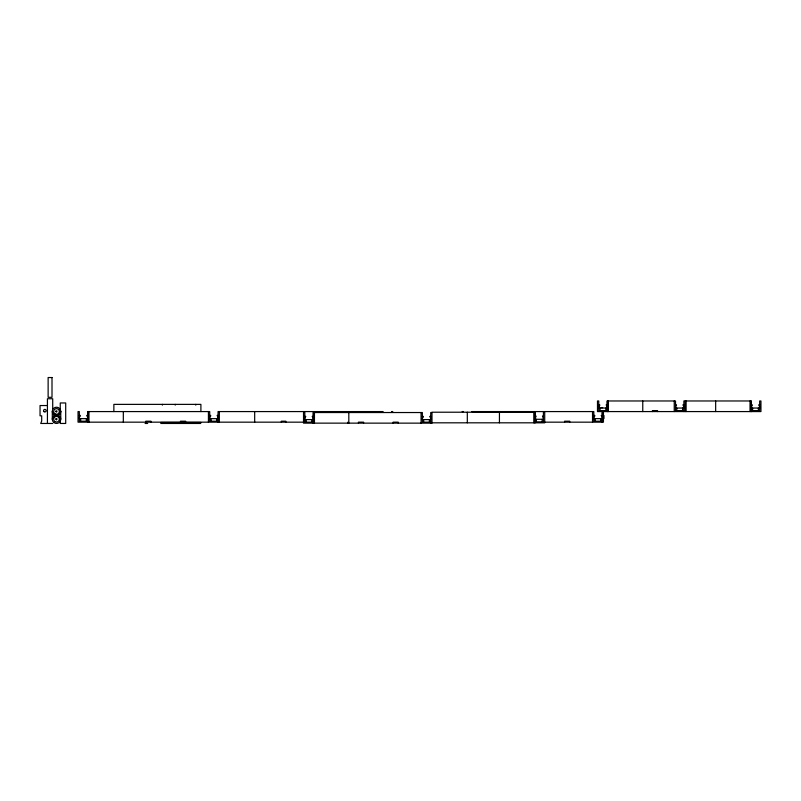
<?xml version="1.0" encoding="UTF-8"?>
<svg xmlns="http://www.w3.org/2000/svg" width="801" height="801" viewBox="0 0 801 801"><rect width="100%" height="100%" fill="white"/><g stroke="black" fill="none" stroke-linecap="round" stroke-linejoin="round"><path stroke-width="1.2" d="M79.319 417.351L80.29 416.069L80.29 415.429L79.319 415.429M209.712 417.351L210.673 416.069L210.673 415.429L209.712 415.429M304.811 418.312L305.782 416.39L304.811 416.39M422.357 418.312L423.318 417.031L423.318 416.39L422.357 416.39M535.078 417.992L536.039 416.71L536.039 416.069L535.078 416.069M598.768 406.758L599.729 405.466L599.729 404.825L598.768 404.825M593.811 417.351L594.773 416.069L594.773 415.429L593.811 415.429M675.523 406.758L676.485 405.466L676.485 404.825L675.523 404.825M751.318 406.758L752.279 405.466L752.279 404.825L751.318 404.825M607.118 404.825L606.157 404.825L607.118 406.758M683.874 404.825L682.913 404.825L683.874 406.758M759.668 404.825L758.697 404.825L759.668 406.758M47.279 405.536L40.05 405.536L40.05 415.809L41.692 415.809L41.692 421.016L40.721 423.459L52.716 423.459M601.341 407.619L602.622 407.619M598.768 408.039L607.118 408.039M675.523 408.039L683.874 408.039M751.318 408.039L759.668 408.039M607.118 410.613L598.768 410.613L598.768 400.971L597.486 400.971L597.486 411.574L760.95 411.574L760.95 400.971L759.668 400.971L759.668 410.613L751.318 410.613M683.874 410.613L675.523 410.613L675.523 400.971L607.118 400.971L607.118 411.574M383.138 411.574L218.062 411.574L218.062 422.167M391.489 411.574L392.77 411.574M462.137 411.574L463.419 411.574M471.769 411.574L593.811 411.574L593.811 421.206L602.162 421.206M431.989 412.535L430.708 412.535L430.708 423.138M602.162 413.817L603.443 413.817M87.669 415.429L86.708 415.429L87.669 417.351M218.062 415.429L217.101 415.429L218.062 417.351M602.162 415.429L601.201 415.429L602.162 417.351M543.428 416.069L542.467 416.069L543.428 417.992M313.161 416.39L312.2 416.39L313.161 418.312M430.708 416.39L429.747 416.39L430.708 418.312M79.319 418.643L87.669 418.643M209.712 418.643L218.062 418.643M593.811 418.643L602.162 418.643M535.078 419.283L543.428 419.283M304.811 419.604L313.161 419.604M422.357 419.604L430.708 419.604M87.669 421.206L79.319 421.206L79.319 411.574L78.037 411.574L78.037 422.167L304.17 422.167M218.062 421.206L209.712 421.206L209.712 411.574L87.669 411.574L87.669 422.167M535.078 421.847L543.428 421.847L543.428 412.215L544.71 412.215L544.71 422.818L431.989 422.818M313.161 422.167L304.811 422.167L304.811 412.535L303.529 412.535L303.529 423.138L431.989 423.138L431.989 412.215L535.078 412.215L535.078 422.818M430.708 422.167L422.357 422.167L422.357 412.535L313.161 412.535L313.161 423.138M543.719 422.167L603.443 422.167L603.443 411.574M145.111 423.459L147.684 423.459M758.377 408.039L758.377 410.613M752.6 408.039L752.6 410.613M751.318 411.574L751.318 400.971L683.874 400.971L683.874 411.574M750.998 400.971L750.998 411.574M750.026 400.971L750.026 411.574M715.663 400.971L715.663 411.574M686.117 400.971L686.117 411.574M685.155 400.971L685.155 411.574M682.592 408.039L682.592 410.613M676.805 408.039L676.805 410.613M674.242 400.971L674.242 411.574M657.541 411.574L657.541 410.613L652.404 410.613L652.404 411.574M642.762 400.971L642.762 411.574M608.4 400.971L608.4 411.574M607.438 400.971L607.438 411.574M605.836 408.039L605.836 410.613M603.924 415.489L603.924 418.573M602.162 411.574L602.162 422.167M600.88 418.643L600.88 421.206M600.049 408.039L600.049 410.613M595.093 418.643L595.093 421.206M592.53 411.574L592.53 422.167M569.721 422.167L569.721 421.206L564.585 421.206L564.585 422.167M542.147 419.283L542.147 421.847M536.37 419.283L536.37 421.847M534.758 412.215L534.758 422.818M533.796 412.215L533.796 422.818M499.434 412.215L499.434 422.818M467.313 412.215L467.313 422.818M429.416 419.604L429.416 422.167M423.639 419.604L423.639 422.167M421.076 412.535L421.076 423.138M398.267 423.138L398.267 422.167L393.131 422.167L393.131 423.138M363.584 423.138L363.584 422.167L358.447 422.167L358.447 423.138M348.815 412.535L348.815 423.138M347.844 422.167L347.844 423.138M314.453 412.535L314.453 423.138M313.481 412.535L313.481 423.138M311.879 419.604L311.879 422.167M306.102 419.604L306.102 422.167M285.827 422.167L285.827 421.206L281.331 421.206L281.331 422.167M254.678 411.574L254.678 422.167M219.344 411.574L219.344 422.167M216.781 418.643L216.781 421.206M210.993 418.643L210.993 421.206M208.43 411.574L208.43 422.167M200.901 411.574L200.901 404.375L113.862 404.375L113.862 411.574M195.764 404.375L195.764 405.146M185.622 422.167L185.622 421.206L180.485 421.206L180.485 422.167M175.209 404.375L175.209 405.146M162.363 404.375L162.363 405.146M150.938 422.167L150.938 421.206L145.802 421.206L145.802 422.167M123.324 411.574L123.324 422.167M88.961 411.574L88.961 422.167M87.99 411.574L87.99 422.167M86.388 418.643L86.388 421.206M80.611 418.643L80.611 421.206M60.265 410.192L60.265 402.963L65.702 402.963L65.702 423.459L60.265 423.459L60.265 419.834M52.716 408.63L52.716 398.738L47.429 398.738L47.429 423.459M55.85 411.223C56.521 413.977 58.072 409.471 55.85 411.223M55.85 418.993C56.521 421.747 58.072 417.241 55.85 418.993M54.848 415.339L52.305 419.193L52.305 411.504L54.848 415.339M60.756 411.444L58.173 415.339L60.756 419.213L60.756 411.444M52.005 377.541L48.13 377.541L48.13 397.316L52.005 397.316L52.005 377.541M200.661 422.487L160.841 422.487L160.841 423.459L200.661 423.459L200.661 422.487M53.857 422.527A4.235 4.235 0 0 0 60.706 419.874A4.235 4.235 0 0 0 54.989 415.268A4.235 4.235 0 0 0 53.857 422.527M53.857 414.748A4.235 4.235 0 0 0 60.706 412.104A4.235 4.235 0 0 0 54.989 407.499A4.235 4.235 0 0 0 53.857 414.748M54.879 421.526A2.824 2.824 0 0 0 59.324 419.494A2.824 2.824 0 0 0 55.339 416.65A2.824 2.824 0 0 0 54.879 421.526M54.879 413.757A2.824 2.824 0 0 0 59.324 411.714A2.824 2.824 0 0 0 55.339 408.88A2.824 2.824 0 0 0 54.879 413.757M44.035 411.654A1.282 1.282 0 0 0 46.128 410.903A1.282 1.282 0 0 0 44.435 409.461A1.282 1.282 0 0 0 44.035 411.654"/></g></svg>
